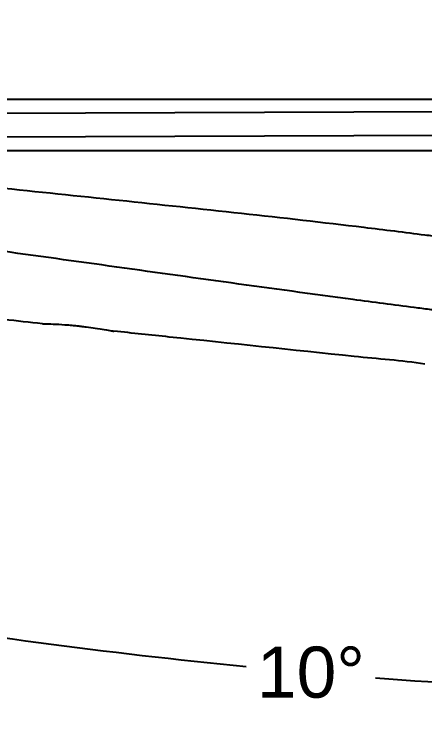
# Model space of a CAD drawing. Header units: millimetres. Extents: x 5401 to 6241, y 1473 to 2067.
# Drawn here: x 5682.6 to 5730.8, y 1775.7 to 1858.2 of the extents above; entities that cross this region are included whole.
import ezdxf

# ---------------------------------------------------------------- set-up
doc = ezdxf.new("R2010")
doc.units = ezdxf.units.MM
doc.layers.add('DIM', color=3, linetype='Continuous')
doc.styles.get("Standard").update_dxf_attribs({"font": 'arial.ttf'})
doc.dimstyles.new('사본 ISO-25', dxfattribs={"dimtxt": 7, "dimasz": 7, "dimexe": 2.1, "dimexo": 2.1, "dimgap": 2, "dimtad": 1, "dimtih": 1, "dimtoh": 1, "dimdec": 1, "dimdsep": 46, "dimtxsty": 'Standard', "dimcen": 0, "dimclrd": 3, "dimclre": 3, "dimclrt": 4, "dimazin": 2, "dimtp": 0.1, "dimtm": 0.1, "dimtfac": 0.714286, "dimtdec": 1, "dimtmove": 0, "dimatfit": 3, "dimfxl": 1, "dimarcsym": 0})

# ---------------------------------------------------------------- blocks, each defined once
blk = doc.blocks.new('*D42')
at = {"layer": 'DIM', "color": 3, "lineweight": -2, "transparency": 16777216}
for p, q in [((5659.608, 1811.884), (5659.608, 1681.137)), ((5665.608, 1683.237), (5707.985, 1683.237)), ((5774.09, 1683.237), (5731.712, 1683.237))]:
    blk.add_line(p, q, dxfattribs=at)
at = {"layer": 'DIM', "color": 3, "transparency": 16777216}
for points in [[(5665.608, 1684.237), (5665.608, 1682.237), (5659.608, 1683.237)], [(5774.09, 1684.237), (5774.09, 1682.237), (5780.09, 1683.237)]]:
    blk.add_solid(points, dxfattribs=at)
at = {"layer": 'DIM', "color": 4, "transparency": 16777216, "insert": (5719.849, 1683.237), "char_height": 6, "attachment_point": 5}
blk.add_mtext('120.5', dxfattribs=at)
blk = doc.blocks.new('*D50')
at = {"layer": 'DIM', "color": 3, "lineweight": -2, "transparency": 16777216}
for start, end in [(260.478093, 264.39157), (265.607865, 269.521907)]:
    blk.add_arc((5780.09, 2497.272), 719.056, start, end, dxfattribs=at)
at = {"layer": 'DIM', "color": 3, "transparency": 16777216}
for points in [[(5660.97, 1787.138), (5661.31, 1789.109), (5655.227, 1789.14)], [(5774.094, 1779.241), (5774.086, 1777.241), (5780.09, 1778.216)]]:
    blk.add_solid(points, dxfattribs=at)
at = {"layer": 'DIM', "color": 4, "transparency": 16777216, "insert": (5717.42, 1780.952), "char_height": 6, "attachment_point": 5}
blk.add_mtext('10°', dxfattribs=at)
blk = doc.blocks.new('*D51')
at = {"layer": 'DIM', "color": 3, "lineweight": -2, "transparency": 16777216}
for p, q in [((5657.508, 1813.984), (5623.224, 1813.984)), ((5625.324, 1807.984), (5625.324, 1763.674)), ((5625.324, 1709.237), (5625.324, 1753.547)), ((5751.49, 1703.237), (5623.224, 1703.237))]:
    blk.add_line(p, q, dxfattribs=at)
at = {"layer": 'DIM', "color": 3, "transparency": 16777216}
for points in [[(5624.324, 1807.984), (5626.324, 1807.984), (5625.324, 1813.984)], [(5624.324, 1709.237), (5626.324, 1709.237), (5625.324, 1703.237)]]:
    blk.add_solid(points, dxfattribs=at)
at = {"layer": 'DIM', "color": 4, "transparency": 16777216, "insert": (5625.324, 1758.61), "char_height": 6, "attachment_point": 5}
blk.add_mtext('110.7', dxfattribs=at)

msp = doc.modelspace()

# ---------------------------------------------------------------- linework, layer by layer
at = {"extrusion": (0, 1, 0)}
for p, q in [((5644.745, 1848.237), (5750.019, 1848.237)), ((5651.65, 1846.491), (5764.721, 1846.935)), ((5764.826, 1844.108), (5651.754, 1843.669)), ((5651.757, 1842.237), (5781.057, 1842.237)), ((5651.759, 1842.237), (5781.057, 1842.237))]:
    msp.add_line(p, q, dxfattribs=at)
for points, knots in [([(5679.148, 1838.051), (5679.604, 1838.002), (5680.06, 1837.954), (5680.517, 1837.905), (5690.099, 1836.884), (5699.685, 1835.908), (5709.268, 1834.859), (5714.059, 1834.335), (5718.85, 1833.792), (5723.63, 1833.217), (5724.825, 1833.073), (5726.019, 1832.927), (5727.218, 1832.777), (5728.418, 1832.627), (5729.621, 1832.474), (5730.808, 1832.324), (5731.104, 1832.287), (5731.4, 1832.25), (5731.694, 1832.213), (5731.989, 1832.177), (5732.282, 1832.141), (5732.573, 1832.105), (5732.864, 1832.069), (5733.154, 1832.033), (5733.459, 1831.992), (5733.589, 1831.974), (5733.722, 1831.955), (5733.859, 1831.936)], [0, 0, 0, 0, 0.025, 0.025, 0.025, 0.55, 0.55, 0.55, 0.8125, 0.8125, 0.8125, 0.878125, 0.878125, 0.878125, 0.94375, 0.94375, 0.94375, 0.960156, 0.960156, 0.960156, 0.976562, 0.976562, 0.976562, 0.992969, 0.992969, 0.992969, 1, 1, 1, 1]), ([(5758.089, 1792.462), (5758.085, 1792.762), (5758.08, 1793.064), (5758.079, 1793.347), (5758.077, 1793.912), (5758.09, 1794.396), (5758.088, 1794.877), (5758.087, 1795.117), (5758.082, 1795.355), (5758.069, 1795.626), (5758.056, 1795.897), (5758.035, 1796.2), (5758.008, 1796.5), (5757.955, 1797.1), (5757.877, 1797.689), (5757.789, 1798.255), (5757.7, 1798.821), (5757.602, 1799.365), (5757.489, 1799.903), (5757.264, 1800.979), (5756.981, 1802.029), (5756.643, 1803.064), (5756.304, 1804.099), (5755.909, 1805.118), (5755.459, 1806.113), (5753.659, 1810.09), (5750.98, 1813.675), (5747.668, 1816.528), (5746.012, 1817.954), (5744.197, 1819.198), (5742.27, 1820.228), (5741.307, 1820.743), (5740.316, 1821.205), (5739.305, 1821.612), (5738.295, 1822.018), (5737.265, 1822.369), (5736.188, 1822.671), (5735.65, 1822.821), (5735.101, 1822.96), (5734.539, 1823.081), (5733.977, 1823.203), (5733.402, 1823.307), (5732.882, 1823.379), (5732.622, 1823.415), (5732.376, 1823.442), (5732.125, 1823.47), (5731.875, 1823.498), (5731.62, 1823.525), (5731.34, 1823.559), (5731.061, 1823.593), (5730.755, 1823.632), (5730.453, 1823.672), (5730.151, 1823.711), (5729.852, 1823.75), (5729.552, 1823.789), (5728.356, 1823.946), (5727.157, 1824.102), (5725.961, 1824.259), (5724.766, 1824.416), (5723.574, 1824.574), (5722.381, 1824.732), (5717.61, 1825.365), (5712.835, 1826.015), (5708.063, 1826.672), (5698.519, 1827.987), (5688.986, 1829.332), (5679.447, 1830.645), (5669.908, 1831.958), (5660.363, 1833.239), (5650.803, 1834.444)], [0, 0, 0, 0, 0.0068966, 0.0068966, 0.0068966, 0.0206897, 0.0206897, 0.0206897, 0.0275862, 0.0275862, 0.0275862, 0.0344828, 0.0344828, 0.0344828, 0.0482759, 0.0482759, 0.0482759, 0.062069, 0.062069, 0.062069, 0.0896552, 0.0896552, 0.0896552, 0.1172414, 0.1172414, 0.1172414, 0.2275862, 0.2275862, 0.2275862, 0.2827586, 0.2827586, 0.2827586, 0.3103448, 0.3103448, 0.3103448, 0.337931, 0.337931, 0.337931, 0.3517241, 0.3517241, 0.3517241, 0.3655172, 0.3655172, 0.3655172, 0.3724138, 0.3724138, 0.3724138, 0.3793103, 0.3793103, 0.3793103, 0.3862069, 0.3862069, 0.3862069, 0.3931034, 0.3931034, 0.3931034, 0.4206897, 0.4206897, 0.4206897, 0.4482759, 0.4482759, 0.4482759, 0.5586207, 0.5586207, 0.5586207, 0.7793103, 0.7793103, 0.7793103, 1, 1, 1, 1]), ([(5685.892, 1821.896), (5685.892, 1821.896), (5685.892, 1821.896), (5685.903, 1821.896), (5686.023, 1821.894), (5686.467, 1821.882), (5686.783, 1821.872), (5687.571, 1821.836), (5688.035, 1821.81), (5688.811, 1821.753), (5689.089, 1821.73), (5689.555, 1821.688), (5689.74, 1821.67), (5690.094, 1821.634), (5690.262, 1821.617), (5690.638, 1821.574), (5690.844, 1821.55), (5691.411, 1821.48), (5691.762, 1821.432), (5692.491, 1821.326), (5692.854, 1821.268), (5693.501, 1821.159), (5693.772, 1821.111), (5694.078, 1821.054), (5694.164, 1821.038), (5694.275, 1821.017), (5694.303, 1821.012), (5694.303, 1821.012), (5694.303, 1821.012), (5694.303, 1821.012), (5694.303, 1821.012)], [1.328176, 1.328176, 1.328176, 1.328176, 1.33601, 1.33601, 1.502703, 1.502703, 1.666804, 1.666804, 1.831154, 1.831154, 1.917806, 1.917806, 1.973762, 1.973762, 2.024542, 2.024542, 2.087449, 2.087449, 2.200333, 2.200333, 2.337815, 2.337815, 2.485746, 2.485746, 2.572291, 2.572291, 2.655661, 2.655661, 2.655661, 2.655726, 2.655726, 2.655726, 2.655726]), ([(5730.809, 1817.146), (5728.054, 1817.57), (5725.269, 1817.758), (5715.256, 1818.807), (5708.016, 1819.569), (5698.618, 1820.558), (5696.461, 1820.785), (5694.303, 1821.012)], [0, 0, 0, 0, 0.836045, 0.836045, 3.020168, 3.020168, 3.670995, 3.670995, 3.670995, 3.670995])]:
    msp.add_open_spline(points, degree=3, knots=knots)
msp.add_open_spline([(5685.892, 1821.896), (5684.399, 1822.053), (5682.906, 1822.21), (5681.413, 1822.367)], degree=3)

# ---------------------------------------------------------------- dimensions: what is measured, and where the dimension line sits
at = {"layer": 'DIM'}
dim = msp.add_angular_dim_2l(base=(5696.612, 1783.078), line1=((5780.09, 1652.369), (5780.09, 1858.237)), line2=((5666.515, 1853.161), (5640.08, 1703.237)), dimstyle='사본 ISO-25', override={"dimtxt": 6, "dimasz": 6, "dimtad": 0}, dxfattribs=at)
dim.commit()
dim.dimension.update_dxf_attribs({"geometry": '*D50', "text_midpoint": (5717.42, 1780.952)})
dim = msp.add_linear_dim(base=(5625.324, 1813.984), p1=(5753.59, 1703.237), p2=(5659.608, 1813.984), angle=90, dimstyle='사본 ISO-25', override={"dimtxt": 6, "dimasz": 6, "dimtad": 0}, dxfattribs=at)
dim.commit()
dim.dimension.update_dxf_attribs({"geometry": '*D51', "text_midpoint": (5625.324, 1758.61)})
dim = msp.add_linear_dim(base=(5780.09, 1683.237), p1=(5659.608, 1813.984), p2=(5780.09, 1683.237), dimstyle='사본 ISO-25', override={"dimtxt": 6, "dimasz": 6, "dimtad": 0}, dxfattribs=at)
dim.commit()
dim.dimension.update_dxf_attribs({"geometry": '*D42', "text_midpoint": (5719.849, 1683.237)})

doc.saveas('drawing.dxf')
